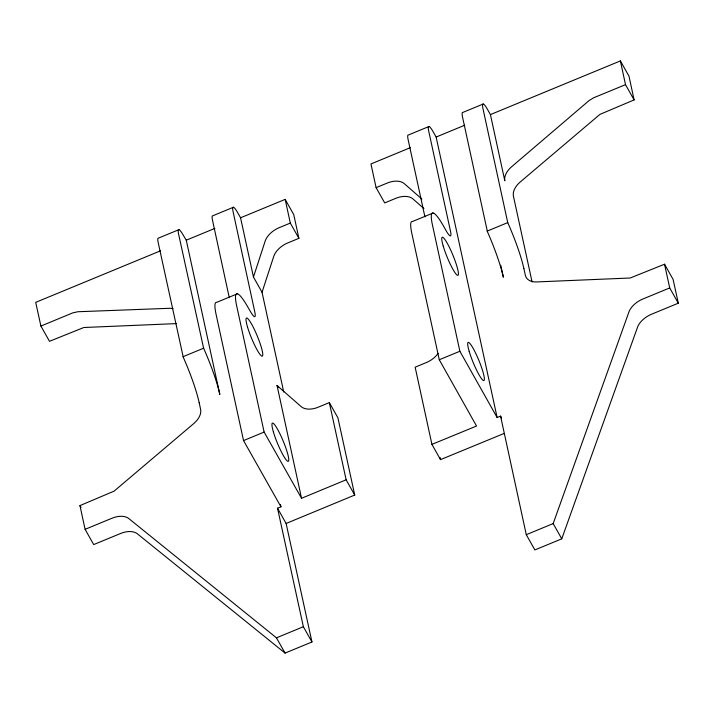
<?xml version="1.0" encoding="UTF-8"?>
<svg xmlns="http://www.w3.org/2000/svg" width="714" height="714" viewBox="0 0 714 714"><rect width="100%" height="100%" fill="white"/><g stroke="black" fill="none" stroke-linecap="round" stroke-linejoin="round"><path stroke-width="1.07" d="M253.452 277.032L265.367 240.484A18.769 11.817 -29.4 0 1 278.299 228.052L290.312 223.08L285.163 199.385L240.564 217.779L253.452 277.032L262.038 292.276L283.735 392.04M262.038 292.276L273.962 255.728A18.769 11.817 -29.4 0 1 286.894 243.296L298.907 238.333L293.749 214.628L285.163 199.385M664.538 264.216L673.124 279.46L678.3 303.182L651.418 314.285A18.769 11.817 -29.4 0 0 637.843 326.352L561.757 538.829L534.875 549.932L526.28 534.688L553.171 523.585L629.248 311.099A18.769 11.817 -29.4 0 1 642.823 299.032L669.705 287.929L664.538 264.216L630.203 278.005L536.384 281.941A18.769 11.817 -29.4 0 1 525.37 275.39L523.924 268.696M497.14 417.547L436.138 137.043L433.3 132.019A18.769 2.767 67.6 0 0 428.73 131.162L450.489 231.22A18.769 2.767 67.6 0 1 445.929 230.363L444.054 226.99A47.677 7.06 67.6 0 0 432.416 224.839L459.878 351.261L497.14 417.547L500.568 416.119L501.639 418.029M301.54 498.292L346.129 479.799L329.341 402.607L317.328 407.56A18.769 11.817 -29.4 0 1 301.576 406.98L277.023 385.462L301.54 498.292L264.126 432.068L236.629 305.663A47.677 7.06 67.6 0 1 248.267 307.814L250.212 311.161A18.769 2.794 67.6 0 0 254.809 312L233.13 211.915A18.769 2.785 67.5 0 1 237.726 212.754L240.564 217.779M178.928 229.667L158.508 238.092A18.769 2.776 67.5 0 0 158.231 242.76L183.266 357.241A51.435 7.64 67.5 0 1 199.224 402.857M233.407 207.247L212.826 215.771A18.769 2.785 67.5 0 0 212.549 220.43L229.283 297.676M483.244 104.003L462.824 112.437A18.769 2.776 67.6 0 0 462.547 117.096L487.403 231.648A51.435 7.613 67.6 0 1 503.352 277.228L500.737 265.269M160.561 250.801L35.7 302.361L40.903 326.066L49.498 341.31L83.833 327.503L176.545 323.603M620.395 60.913L625.509 84.654L593.691 97.764L588.934 100.692L511.394 166.951A18.769 11.817 -29.4 0 0 504.807 180.767L490.42 114.597L620.395 60.913L628.989 76.166L634.103 99.906L599.921 114.392L519.988 182.195A18.769 11.817 -29.4 0 0 513.402 196.011L532.073 281.932M410.47 147.619L370.95 163.961L376.108 187.657L384.703 202.91L396.716 197.957A18.769 11.817 -29.4 0 1 412.478 198.537L423.929 208.568M436.138 137.043L464.725 125.209M40.903 326.066L72.712 312.902L77.853 311.741L169.057 308.314A18.769 11.817 -29.4 0 1 173.056 308.671M376.108 187.657L388.121 182.704A18.769 11.817 -29.4 0 1 403.883 183.293L421.876 199.045M237.325 293.82L216.744 302.334A47.677 7.06 67.6 0 0 216.047 314.178L243.545 440.592L280.959 506.815L277.523 508.216L303.361 626.731L311.956 641.984L285.064 653.087L136.731 533.287A18.769 11.817 -29.4 0 0 120.586 533.492L93.695 544.586L85.1 529.333L79.959 505.61L114.133 491.116L194.065 423.295A18.769 11.817 -29.4 0 0 200.643 409.479L199.188 402.794M183.016 356.714L203.606 348.209L178.652 234.326A18.769 2.776 67.6 0 1 183.239 235.174L186.274 240.19L219.778 394.289M487.153 231.122L507.743 222.616L482.976 108.662A18.769 2.776 67.6 0 1 487.555 109.519L490.42 114.597M243.545 440.592L264.126 432.068M85.1 529.333L111.991 518.239A18.769 11.817 -29.4 0 1 128.136 518.034L276.461 637.843L285.064 653.087M311.956 641.984L286.118 523.469L354.724 495.052L337.936 417.86L329.341 402.607M276.461 637.843L303.361 626.731M428.998 126.503L408.399 134.991A18.769 2.767 67.6 0 0 408.131 139.649L424.928 216.869M186.274 240.19L214.878 228.4M433.112 212.995L412.505 221.483A47.677 7.06 67.6 0 0 411.808 233.326L439.28 359.749L476.541 426.035L431.925 444.376L440.52 459.629L504.039 433.478M439.28 359.749L459.878 351.261M625.509 84.654L634.103 99.906M669.705 287.929L678.3 303.182M553.171 523.585L561.757 538.829M290.312 223.08L298.907 238.333M346.129 479.799L354.724 495.052M277.023 385.462L278.103 387.372M277.523 508.216L286.118 523.469M79.959 505.61L81.03 507.511M203.606 348.209L203.847 348.735A51.435 7.64 67.5 0 1 219.814 394.351M507.743 222.616L507.993 223.152A51.435 7.586 67.6 0 1 523.889 268.634M500.568 416.119L526.28 534.688M440.047 457.451L440.52 459.629M431.925 444.376L415.146 367.183L427.151 362.221A18.769 11.817 -29.4 0 0 438.119 353.385M280.486 504.637L280.959 506.815M469.169 351.315A20.652 3.043 67.6 0 0 483.583 380.562A20.652 3.043 67.6 0 0 475.31 352.466A20.652 3.043 67.6 0 0 469.169 351.315M443.233 246.134A20.652 3.043 67.6 0 0 457.647 275.381A20.652 3.043 67.6 0 0 449.374 247.294A20.652 3.043 67.6 0 0 443.233 246.134M273.453 432.113A20.652 3.07 67.5 0 0 287.938 461.333A20.652 3.07 67.5 0 0 279.656 433.237A20.652 3.07 67.5 0 0 273.453 432.113M247.49 326.941A20.652 3.07 67.5 0 0 261.967 356.161A20.652 3.07 67.5 0 0 253.684 328.074A20.652 3.07 67.5 0 0 247.49 326.941"/></g></svg>
